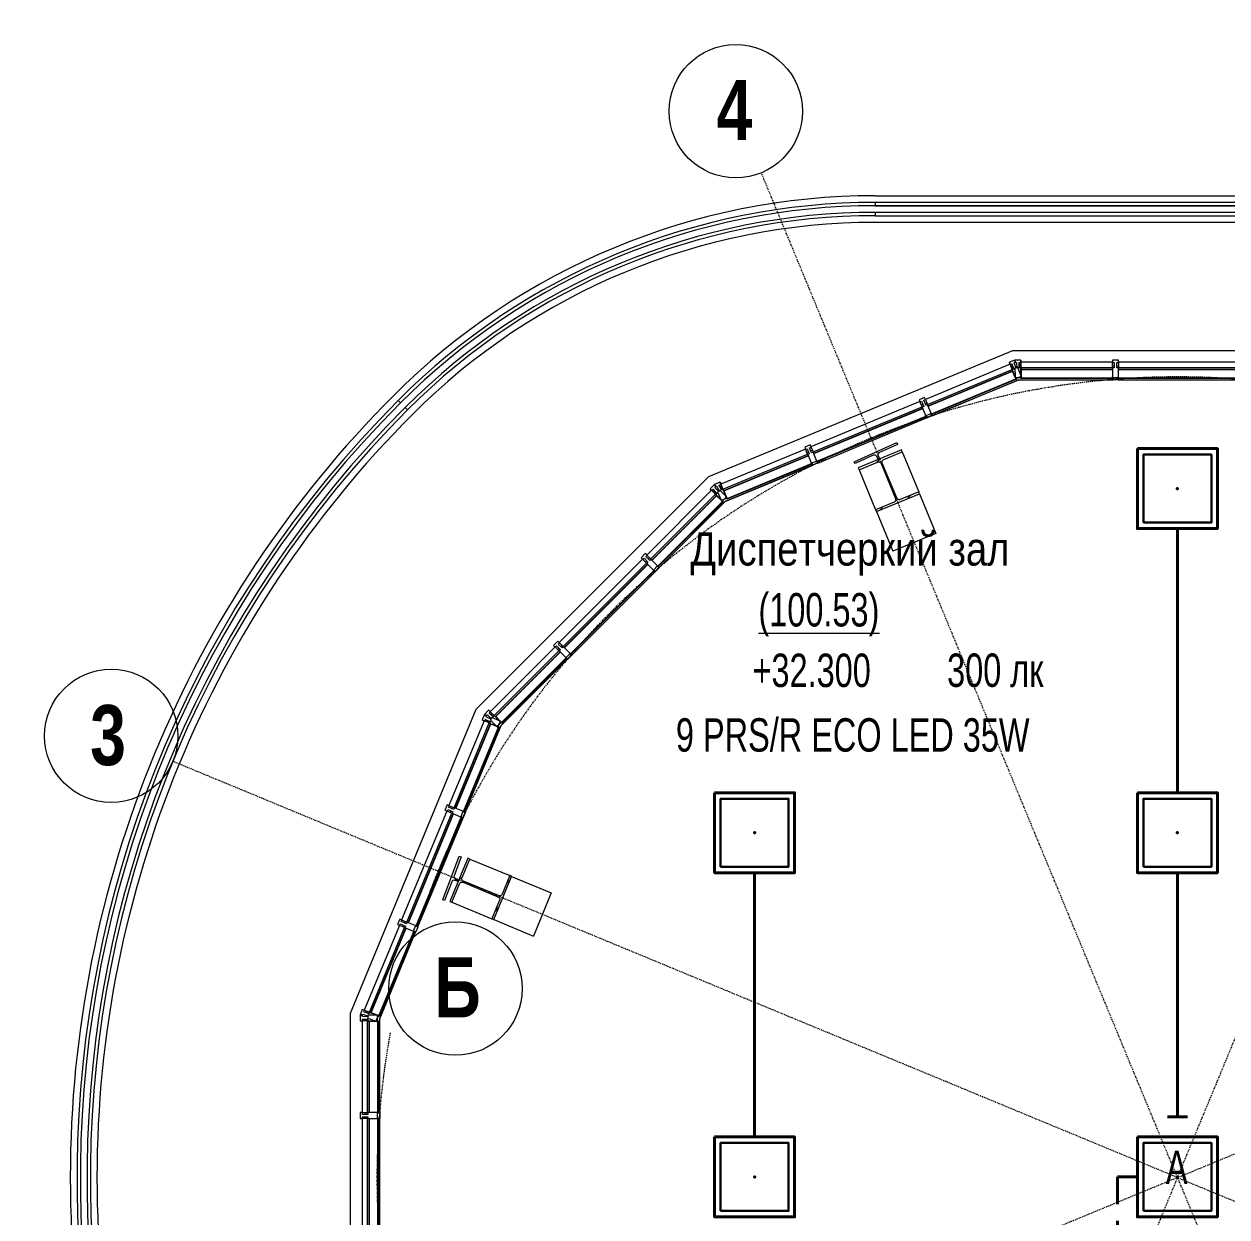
# Model space of a CAD drawing. Header units: millimetres. Extents: x 223 to 163467, y -12002 to 99672.
# Drawn here: x 131486 to 140504, y 64225 to 73167 of the extents above; entities that cross this region are included whole.
import ezdxf

# ---------------------------------------------------------------- set-up
doc = ezdxf.new("R2010")
doc.units = ezdxf.units.MM
for name, pattern in [('DASHED', [0.75, 0.5, -0.25]), ('HIDDEN2', [0.1875, 0.125, -0.0625]), ('Осевая', [29.999999, 12, -6, 6, -6])]:
    doc.linetypes.add(name, pattern=pattern)
for name, color, linetype, lineweight in [('A-AREA-IDEN', 7, 'Continuous', 9), ('A-GLAZ-CURT', 7, 'Continuous', 9), ('A-GLAZ-CWMG', 7, 'Continuous', 9), ('A-WALL', 7, 'Continuous', 9), ('G-ANNO-DIMS', 7, 'Continuous', 9), ('nadpisi', 84, 'Continuous', 13), ('S-COLS', 7, 'Continuous', 9), ('S-GRID', 7, 'Continuous', 9), ('S-GRID-IDEN', 7, 'Continuous', 9), ('ав осв', 1, 'HIDDEN2', 40), ('Верхние поручни', 7, 'Continuous', 5), ('Ограждение', 7, 'Continuous', 9), ('Поручни', 7, 'Continuous', 5), ('раб осв', 7, 'Continuous', 40), ('ЭЛ', 250, 'Continuous', 50)]:
    doc.layers.add(name, color=color, linetype=linetype, lineweight=lineweight)
doc.styles.add('Arial', font='ARIALN.TTF', dxfattribs={"width": 0.85, "height": 400})
doc.styles.add('Arial_1', font='ARIALN.TTF', dxfattribs={"height": 3.5})
doc.styles.add('Impact', font='ARIALN.TTF', dxfattribs={"height": 900})
pattern_1 = [(45, (139313.08, 64398.15), (-251.447, 251.447), []), (45, (139313.08, 64779.15), (-251.447, 251.447), [])]

# ---------------------------------------------------------------- blocks, each defined once
blk = doc.blocks.new('Ограждение - Ограждение-332239-6 этаж')
at = {"layer": 'Поручни'}
for p, q in [((3085.4, 7432), (-1446.4, 7432)), ((-1446.4, 7432), (-1446.4, 7407)), ((-1446.4, 7357), (-1446.4, 7332)), ((-1446.4, 7332), (3085.4, 7332)), ((-5022.3, 5947.9), (-5004.6, 5930.2)), ((-4969.2, 5894.9), (-4951.5, 5877.3))]:
    blk.add_line(p, q, dxfattribs=at)
for centre, radius, start, end in [((-1446.4, 2382), 5050, 90, 135.08004), ((-1446.4, 2382), 4950, 90, 135.08004), ((819.5, 122.4), 8250, 135.08004, 221.01549), ((819.5, 122.4), 8150, 135.08004, 221.01549)]:
    blk.add_arc(centre, radius, start, end, dxfattribs=at)
blk = doc.blocks.new('Тип верхнего поручня - Верхний поручень_Внутренний_-332242-6 этаж')
at = {"layer": 'Верхние поручни'}
for p, q in [((-1446.4, 7407), (3085.4, 7407)), ((3085.4, 7357), (-1446.4, 7357))]:
    blk.add_line(p, q, dxfattribs=at)
for centre, radius, start, end in [((-1446.4, 2382), 5025, 90, 135.08004), ((-1446.4, 2382), 4975, 90, 135.08004), ((819.5, 122.4), 8225, 135.08004, 221.01549), ((819.5, 122.4), 8175, 135.08004, 221.01549)]:
    blk.add_arc(centre, radius, start, end, dxfattribs=at)
blk = doc.blocks.new('Тип верхнего поручня - Верхний поручень_Внутренний_-V1-6 этаж')
at = {"layer": 'Верхние поручни'}
for p, q in [((3085.4, 7407), (-1446.4, 7407)), ((3085.4, 7357), (-1446.4, 7357))]:
    blk.add_line(p, q, dxfattribs=at)
for centre, radius, start, end in [((-1446.4, 2382), 5025, 90, 135.08004), ((-1446.4, 2382), 4975, 90, 135.08004), ((819.5, 122.4), 8225, 135.08004, 221.01549), ((819.5, 122.4), 8175, 135.08004, 221.01549)]:
    blk.add_arc(centre, radius, start, end, dxfattribs=at)
blk = doc.blocks.new('Двутавровая балка _ГОСТ 26020-83_-Колонна - I 35K1-330506-6 этаж')
at = {"layer": 'S-COLS'}
for p, q in [((-175, 171.5), (175, 171.5)), ((-175, 156.5), (-175, 171.5)), ((-25, 156.5), (-175, 156.5)), ((-5, 112.6), (-5, 136.5)), ((5, 136.5), (5, 112.3)), ((175, 156.5), (25, 156.5)), ((175, 171.5), (175, 156.5)), ((-175, -162.6), (-175, -156.5)), ((175, -167.9), (175, -171.5))]:
    blk.add_line(p, q, dxfattribs=at)
for centre, start, end in [((-25, 136.5), 360, 90), ((25, 136.5), 90, 180)]:
    blk.add_arc(centre, 20, start, end, dxfattribs=at)
blk = doc.blocks.new('Системная панель - С остеклением-473977-6 этаж')
at = {"layer": 'A-GLAZ-CURT'}
for p, q in [((5932, -3333.8), (5447.7, -3818)), ((5942, -3340.4), (5932, -3333.8)), ((5454.5, -3824.8), (5456.1, -3826.4))]:
    blk.add_line(p, q, dxfattribs=at)
at = {"layer": 'A-GLAZ-CURT', "lineweight": 13}
for p, q in [((5942, -3340.4), (5456.1, -3826.4)), ((5485.4, -3855.7), (5971.8, -3369.4)), ((5971.8, -3369.4), (5942, -3340.4)), ((5456.1, -3826.4), (5485.4, -3855.7))]:
    blk.add_line(p, q, dxfattribs=at)
blk = doc.blocks.new('Rectangular Mullion - Mullion_Vertical-45mm-Steelbuilt_2_6875in_Detail-8_TGP-473962-6 этаж')
at = {"layer": 'A-GLAZ-CWMG'}
for p, q in [((2658.6, -5588.5), (2006.6, -5858.5)), ((2658.6, -5588.6), (2009, -5857.7)), ((2658.6, -5588.5), (2658.6, -5588.6)), ((2658.6, -5588.6), (2662.5, -5598)), ((2027, -5861.3), (2662.5, -5598)), ((2664, -5601.6), (2031.3, -5863.7)), ((2688, -5659.6), (2055.3, -5921.6)), ((2662.5, -5598), (2664, -5601.6)), ((2664, -5601.6), (2666.6, -5607.9)), ((2031.3, -5863.7), (2033.1, -5868.1)), ((2035.7, -5874.3), (2055.3, -5921.6)), ((2048.6, -5937), (2057.5, -5958.4)), ((2033.6, -5959.1), (2029.5, -5960.8)), ((2066.2, -5954.8), (2057.5, -5958.4))]:
    blk.add_line(p, q, dxfattribs=at)
at = {"layer": 'A-GLAZ-CWMG', "flags": 128}
blk.add_lwpolyline([(2027, -5861.3), (2029.6, -5861.8), (2031.3, -5863.7)], dxfattribs=at)
blk = doc.blocks.new('Rectangular Mullion - Mullion_Vertical-45mm-Steelbuilt_2_6875in_Detail-8_TGP-V16-6 этаж')
at = {"layer": 'A-GLAZ-CWMG', "lineweight": 18}
for p, q in [((-5291.3, 1382.4), (-5308.4, 1341.3)), ((-5274.5, 1375.7), (-5291.3, 1382.4)), ((-5279.4, 1364), (-5274.5, 1375.7)), ((-5241.1, 1348.8), (-5279.4, 1364)), ((-5236.2, 1360.5), (-5241.1, 1348.8)), ((-5178.5, 1337.6), (-5236.2, 1360.5)), ((-5308.4, 1341.3), (-5291.5, 1334.6)), ((-5291.5, 1334.6), (-5286.7, 1346.4)), ((-5286.7, 1346.4), (-5248.4, 1331.1)), ((-5248.4, 1331.1), (-5253.2, 1319.4)), ((-5253.2, 1319.4), (-5190.4, 1294.4)), ((-5186.2, 1296.1), (-5171.6, 1331.4)), ((-5173.4, 1335.5), (-5178.2, 1337.4))]:
    blk.add_line(p, q, dxfattribs=at)
at = {"layer": 'A-GLAZ-CWMG'}
for p, q in [((-5291.3, 1382.4), (-5275.8, 1379.3)), ((-5279.4, 1364), (-5261.3, 1360.4)), ((-5239.9, 1351.5), (-5261.3, 1360.4)), ((-5236.2, 1360.5), (-5224.5, 1358.2)), ((-5177.2, 1338.6), (-5224.5, 1358.2)), ((-5190.4, 1294.4), (-5183, 1292.9)), ((-5189.8, 1294.2), (-5174, 1291.1)), ((-5181.5, 1295.2), (-5179, 1294.7)), ((-5173.4, 1335.5), (-5167.3, 1334.3)), ((-5164.2, 1329.9), (-5171.6, 1331.4)), ((-5167.3, 1334.5), (-5171, 1336))]:
    blk.add_line(p, q, dxfattribs=at)
at = {"layer": 'A-GLAZ-CWMG', "lineweight": 18, "flags": 128}
for points in [[(-5190.4, 1294.4), (-5189.7, 1294.2), (-5189, 1294.2), (-5188.3, 1294.3), (-5187.6, 1294.6), (-5187, 1295), (-5186.5, 1295.5), (-5186.2, 1296.1)], [(-5171.6, 1331.4), (-5171.4, 1332.1), (-5171.3, 1332.8), (-5171.5, 1333.5), (-5171.8, 1334.1), (-5172.2, 1334.7), (-5172.8, 1335.2), (-5173.4, 1335.5)]]:
    blk.add_lwpolyline(points, dxfattribs=at)
at = {"layer": 'A-GLAZ-CWMG', "flags": 128}
blk.add_lwpolyline([(-5164.2, 1329.9), (-5164.7, 1332.5), (-5166.6, 1334.2)], dxfattribs=at)
blk = doc.blocks.new('Rectangular Mullion - Mullion_Vertical-45mm-Steelbuilt_2_6875in_Detail-8_TGP-V14-6 этаж')
at = {"layer": 'A-GLAZ-CWMG', "lineweight": 18}
for p, q in [((-2598.5, -4954), (-2641.8, -4998.5)), ((-2594.7, -4950.1), (-2598.3, -4953.8)), ((-2563.2, -4976.9), (-2590.1, -4950)), ((-2670.5, -5028.1), (-2683.1, -5041.1)), ((-2683.1, -5041.1), (-2651.7, -5072.6)), ((-2661.5, -5037.1), (-2670.5, -5028.1)), ((-2632.8, -5007.5), (-2661.5, -5037.1)), ((-2648, -5050.6), (-2619.3, -5021)), ((-2641.8, -4998.5), (-2632.8, -5007.5)), ((-2619.3, -5021), (-2610.3, -5030)), ((-2610.3, -5030), (-2563.2, -4981.5)), ((-2651.7, -5072.6), (-2639, -5059.6)), ((-2639, -5059.6), (-2648, -5050.6))]:
    blk.add_line(p, q, dxfattribs=at)
at = {"layer": 'A-GLAZ-CWMG'}
for p, q in [((-2599, -4952.5), (-2635.2, -4988.7)), ((-2594.7, -4950.1), (-2590.8, -4944.3)), ((-2590.8, -4944.3), (-2594.2, -4947.7)), ((-2586, -4943.7), (-2590.1, -4950)), ((-2683.1, -5041.1), (-2674.3, -5027.9)), ((-2661.5, -5037.1), (-2651.3, -5021.8)), ((-2634.9, -5005.4), (-2651.3, -5021.8)), ((-2641.8, -4998.5), (-2635.2, -4988.7)), ((-2563.2, -4981.5), (-2559, -4975.2)), ((-2562.8, -4981.1), (-2553.8, -4967.6)), ((-2560.5, -4973), (-2559.1, -4970.9))]:
    blk.add_line(p, q, dxfattribs=at)
at = {"layer": 'A-GLAZ-CWMG', "lineweight": 18, "flags": 128}
for points in [[(-2590.1, -4950), (-2590.7, -4949.5), (-2591.4, -4949.2), (-2592.1, -4949.1), (-2592.8, -4949.1), (-2593.5, -4949.3), (-2594.1, -4949.6), (-2594.7, -4950.1)], [(-2563.2, -4981.5), (-2562.8, -4981), (-2562.4, -4980.3), (-2562.3, -4979.6), (-2562.3, -4978.9), (-2562.4, -4978.1), (-2562.7, -4977.5), (-2563.2, -4976.9)]]:
    blk.add_lwpolyline(points, dxfattribs=at)
at = {"layer": 'A-GLAZ-CWMG', "flags": 128}
blk.add_lwpolyline([(-2586, -4943.7), (-2588.5, -4943.2), (-2590.8, -4944.3)], dxfattribs=at)
blk = doc.blocks.new('Rectangular Mullion - Mullion_Vertical-45mm-Steelbuilt_2_6875in_Detail-8_TGP-473980-6 этаж')
at = {"layer": 'A-GLAZ-CWMG', "lineweight": 18}
for p, q in [((-406.9, -5938.2), (-422.1, -5976.5)), ((-393.7, -5870.5), (-418.6, -5933.3)), ((-418.6, -5933.3), (-406.9, -5938.2)), ((-404.5, -5983.8), (-389.2, -5945.5)), ((-354.3, -5883.3), (-389.5, -5868.7)), ((-389.2, -5945.5), (-377.5, -5950.3)), ((-377.5, -5950.3), (-352.5, -5887.5)), ((-433.8, -5971.6), (-440.5, -5988.4)), ((-440.5, -5988.4), (-399.4, -6005.5)), ((-422.1, -5976.5), (-433.8, -5971.6)), ((-392.7, -5988.6), (-404.5, -5983.8)), ((-399.4, -6005.5), (-392.7, -5988.6))]:
    blk.add_line(p, q, dxfattribs=at)
at = {"layer": 'A-GLAZ-CWMG'}
for p, q in [((-418.6, -5933.3), (-416.3, -5921.6)), ((-409.6, -5937), (-418.5, -5958.4)), ((-396.7, -5874.3), (-416.3, -5921.6)), ((-392.3, -5863.7), (-394.1, -5868.1)), ((-393.7, -5870.5), (-392.3, -5863.7)), ((-388, -5861.3), (-389.5, -5868.7)), ((-353.3, -5878.6), (-352.8, -5876.1)), ((-352.5, -5887.5), (-351.1, -5880.1)), ((-352.4, -5886.9), (-349.2, -5871.1)), ((-440.5, -5988.4), (-437.4, -5972.9)), ((-422.1, -5976.5), (-418.5, -5958.4))]:
    blk.add_line(p, q, dxfattribs=at)
at = {"layer": 'A-GLAZ-CWMG', "lineweight": 18, "flags": 128}
for points in [[(-389.5, -5868.7), (-390.2, -5868.5), (-390.9, -5868.4), (-391.6, -5868.6), (-392.3, -5868.9), (-392.8, -5869.3), (-393.3, -5869.9), (-393.7, -5870.5)], [(-352.5, -5887.5), (-352.3, -5886.8), (-352.3, -5886.1), (-352.4, -5885.4), (-352.7, -5884.7), (-353.1, -5884.1), (-353.6, -5883.6), (-354.3, -5883.3)]]:
    blk.add_lwpolyline(points, dxfattribs=at)
at = {"layer": 'A-GLAZ-CWMG', "flags": 128}
blk.add_lwpolyline([(-388, -5861.3), (-390.6, -5861.8), (-392.3, -5863.7)], dxfattribs=at)
blk = doc.blocks.new('Системная панель - С остеклением-473984-6 этаж')
at = {"layer": 'A-GLAZ-CURT'}
for p, q in [((5416.3, -3849.5), (4791.3, -4474.4)), ((5424.7, -3857.8), (5423.1, -3856.2)), ((4798.1, -4481.2), (4799.7, -4482.8))]:
    blk.add_line(p, q, dxfattribs=at)
at = {"layer": 'A-GLAZ-CURT', "lineweight": 13}
for p, q in [((5424.7, -3857.8), (4799.7, -4482.8)), ((5454, -3887.2), (5424.7, -3857.8)), ((4829.1, -4512.1), (5454, -3887.2)), ((4799.7, -4482.8), (4829.1, -4512.1))]:
    blk.add_line(p, q, dxfattribs=at)
blk = doc.blocks.new('Системная панель - С остеклением-473985-6 этаж')
at = {"layer": 'A-GLAZ-CURT'}
for p, q in [((4759.9, -4505.8), (4275.6, -4990.1)), ((4768.3, -4514.2), (4766.7, -4512.6)), ((4275.6, -4990.1), (4282.3, -5000.1))]:
    blk.add_line(p, q, dxfattribs=at)
at = {"layer": 'A-GLAZ-CURT', "lineweight": 13}
for p, q in [((4768.3, -4514.2), (4282.3, -5000.1)), ((4311.3, -5029.9), (4797.6, -4543.6)), ((4797.6, -4543.6), (4768.3, -4514.2)), ((4282.3, -5000.1), (4311.3, -5029.9))]:
    blk.add_line(p, q, dxfattribs=at)
blk = doc.blocks.new('Rectangular Mullion - Mullion_Vertical-45mm-Steelbuilt_2_6875in_Detail-8_TGP-473966-6 этаж')
at = {"layer": 'A-GLAZ-CWMG'}
for p, q in [((5360.4, -3793.6), (4735.5, -4418.5)), ((5360.5, -3793.7), (4735.6, -4418.6)), ((4742.8, -4425.8), (5367.7, -3800.9)), ((5370.5, -3803.7), (4745.5, -4428.6)), ((5414.8, -3848), (4789.9, -4472.9)), ((5360.4, -3793.6), (5360.5, -3793.7)), ((5360.5, -3793.7), (5367.7, -3800.9)), ((5367.7, -3800.9), (5370.5, -3803.7)), ((5370.5, -3803.7), (5375.3, -3808.5)), ((4735.6, -4418.6), (4735.5, -4418.5)), ((4742.8, -4425.8), (4735.6, -4418.6)), ((4745.5, -4428.6), (4742.8, -4425.8)), ((4750.3, -4433.4), (4745.5, -4428.6))]:
    blk.add_line(p, q, dxfattribs=at)
blk = doc.blocks.new('Rectangular Mullion - Mullion_Vertical-45mm-Steelbuilt_2_6875in_Detail-8_TGP-473993-6 этаж')
at = {"layer": 'A-GLAZ-CWMG', "lineweight": 18}
for p, q in [((-2601.4, -4956), (-2628.2, -5018.1)), ((-2561.9, -4968.8), (-2597.2, -4954.2)), ((-2616.4, -5022.9), (-2632.7, -5060.8)), ((-2628.2, -5018.1), (-2616.4, -5022.9)), ((-2615.1, -5068.1), (-2598.8, -5030.2)), ((-2598.8, -5030.2), (-2587, -5035.1)), ((-2587, -5035.1), (-2560.3, -4973.1)), ((-2644.5, -5055.9), (-2651.7, -5072.6)), ((-2651.7, -5072.6), (-2610.5, -5089.6)), ((-2632.7, -5060.8), (-2644.5, -5055.9)), ((-2603.4, -5072.9), (-2615.1, -5068.1)), ((-2610.5, -5089.6), (-2603.4, -5072.9))]:
    blk.add_line(p, q, dxfattribs=at)
at = {"layer": 'A-GLAZ-CWMG'}
for p, q in [((-2597.2, -4949.7), (-2601.4, -4956)), ((-2592.1, -4942), (-2601.1, -4955.5)), ((-2593.1, -4948.2), (-2594.5, -4950.2)), ((-2604.9, -5052.8), (-2596, -5031.4)), ((-2580.4, -5025.2), (-2587, -5035.1)), ((-2580.4, -5025.2), (-2560.9, -4977.9)), ((-2561.9, -4968.8), (-2557.7, -4962.5)), ((-2556.4, -4967.3), (-2560.3, -4973.1)), ((-2558.3, -4971.7), (-2556.4, -4967.3)), ((-2604.9, -5052.8), (-2615.1, -5068.1)), ((-2601.7, -5076.4), (-2610.5, -5089.6))]:
    blk.add_line(p, q, dxfattribs=at)
at = {"layer": 'A-GLAZ-CWMG', "lineweight": 18, "flags": 128}
for points in [[(-2597.2, -4954.2), (-2597.9, -4954), (-2598.6, -4954), (-2599.3, -4954.1), (-2600, -4954.4), (-2600.6, -4954.8), (-2601.1, -4955.4), (-2601.4, -4956)], [(-2560.3, -4973.1), (-2560.1, -4972.4), (-2560, -4971.6), (-2560.1, -4970.9), (-2560.4, -4970.2), (-2560.8, -4969.6), (-2561.3, -4969.2), (-2561.9, -4968.8)]]:
    blk.add_lwpolyline(points, dxfattribs=at)
at = {"layer": 'A-GLAZ-CWMG', "flags": 128}
blk.add_lwpolyline([(-2556.4, -4967.3), (-2556.3, -4964.7), (-2557.7, -4962.5)], dxfattribs=at)
blk = doc.blocks.new('Rectangular Mullion - Mullion_Vertical-45mm-Steelbuilt_2_6875in_Detail-8_TGP-V23-6 этаж')
at = {"layer": 'A-GLAZ-CWMG'}
for p, q in [((1261.4, -5859.9), (1261.4, -5878.6)), ((1264.6, -5856.8), (1302.7, -5856.8)), ((1264.6, -5856.8), (1264.6, -5875.3)), ((1302.7, -5875.3), (1302.7, -5856.8)), ((1305.8, -5878.6), (1305.8, -5859.9)), ((1261.4, -5871.8), (1261.4, -5878.6)), ((1305.8, -5871.8), (1305.8, -5878.6)), ((1261.4, -5960.8), (1274.1, -5960.8)), ((1293.1, -5960.8), (1305.8, -5960.8))]:
    blk.add_line(p, q, dxfattribs=at)
at = {"layer": 'A-GLAZ-CWMG', "lineweight": 18}
for p, q in [((1261.4, -5878.6), (1261.4, -5946.1)), ((1261.4, -5946.1), (1274.1, -5946.1)), ((1302.7, -5875.3), (1264.6, -5875.3)), ((1274.1, -5946.1), (1274.1, -5987.3)), ((1293.1, -5987.3), (1293.1, -5946.1)), ((1293.1, -5946.1), (1305.8, -5946.1)), ((1305.8, -5946.1), (1305.8, -5878.6)), ((1274.1, -5987.3), (1261.4, -5987.3)), ((1261.4, -5987.3), (1261.4, -6005.5)), ((1261.4, -6005.5), (1305.8, -6005.5)), ((1305.8, -5987.3), (1293.1, -5987.3)), ((1305.8, -6005.5), (1305.8, -5987.3))]:
    blk.add_line(p, q, dxfattribs=at)
at = {"layer": 'A-GLAZ-CWMG', "lineweight": 18, "flags": 128}
for points in [[(1264.6, -5875.3), (1263.9, -5875.4), (1263.2, -5875.6), (1262.6, -5876), (1262.1, -5876.5), (1261.7, -5877.1), (1261.5, -5877.8), (1261.4, -5878.6)], [(1305.8, -5878.6), (1305.8, -5877.8), (1305.5, -5877.1), (1305.2, -5876.5), (1304.7, -5876), (1304.1, -5875.6), (1303.4, -5875.4), (1302.7, -5875.3)]]:
    blk.add_lwpolyline(points, dxfattribs=at)
at = {"layer": 'A-GLAZ-CWMG'}
for centre, major_axis, start_param, end_param in [((1264.6, -5859.9), (3.17, 0), 1.570796, 3.141593), ((1302.7, -5859.9), (-3.17, 0), 3.141593, 4.712389)]:
    blk.add_ellipse(centre, major_axis=major_axis, ratio=0.963304, start_param=start_param, end_param=end_param, dxfattribs=at)
blk = doc.blocks.new('Rectangular Mullion - Mullion_Vertical-45mm-Steelbuilt_2_6875in_Detail-8_TGP-V27-6 этаж')
at = {"layer": 'A-GLAZ-CWMG'}
for p, q in [((-5224.5, 1358.2), (-4962.5, 1990.9)), ((-5166.6, 1334.2), (-4904.5, 1966.9)), ((-4900.9, 1965.4), (-5164.2, 1329.9)), ((-5161.4, 1309.5), (-4891.4, 1961.5)), ((-5160.5, 1311.9), (-4891.5, 1961.5)), ((-4910.8, 1969.5), (-4904.5, 1966.9)), ((-4904.5, 1966.9), (-4900.9, 1965.4)), ((-4900.9, 1965.4), (-4891.5, 1961.5)), ((-4891.5, 1961.5), (-4891.4, 1961.5)), ((-5261.3, 1360.4), (-5257.7, 1369.1)), ((-5261.3, 1360.4), (-5239.9, 1351.5)), ((-5224.5, 1358.2), (-5177.2, 1338.6)), ((-5263.7, 1332.4), (-5262, 1336.5)), ((-5171, 1336), (-5167.3, 1334.5))]:
    blk.add_line(p, q, dxfattribs=at)
at = {"layer": 'A-GLAZ-CWMG', "flags": 128}
blk.add_lwpolyline([(-5166.6, 1334.2), (-5164.7, 1332.5), (-5164.2, 1329.9)], dxfattribs=at)
blk = doc.blocks.new('Rectangular Mullion - Mullion_Vertical-45mm-Steelbuilt_2_6875in_Detail-8_TGP-466671-6 этаж')
at = {"layer": 'A-GLAZ-CWMG'}
for p, q in [((3518.8, -5231.3), (3554, -5216.8)), ((3561.1, -5233.8), (3554, -5216.8)), ((3565.3, -5235.7), (3558.1, -5218.4)), ((3562.7, -5229.4), (3565.3, -5235.7)), ((3517.1, -5235.4), (3524.2, -5252.7)), ((3518.8, -5231.3), (3525.9, -5248.4)), ((3521.6, -5246.4), (3524.2, -5252.7)), ((3585, -5316.5), (3596.8, -5311.6)), ((3555.7, -5328.6), (3567.4, -5323.8))]:
    blk.add_line(p, q, dxfattribs=at)
at = {"layer": 'A-GLAZ-CWMG', "lineweight": 18}
for p, q in [((3524.2, -5252.7), (3550.1, -5315.1)), ((3561.1, -5233.8), (3525.9, -5248.4)), ((3550.1, -5315.1), (3561.8, -5310.2)), ((3561.8, -5310.2), (3577.6, -5348.3)), ((3591.2, -5298.1), (3565.3, -5235.7)), ((3579.4, -5302.9), (3591.2, -5298.1)), ((3595.2, -5341), (3579.4, -5302.9)), ((3577.6, -5348.3), (3565.9, -5353.2)), ((3565.9, -5353.2), (3572.8, -5369.9)), ((3572.8, -5369.9), (3613.9, -5352.9)), ((3606.9, -5336.2), (3595.2, -5341)), ((3613.9, -5352.9), (3606.9, -5336.2))]:
    blk.add_line(p, q, dxfattribs=at)
at = {"layer": 'A-GLAZ-CWMG', "lineweight": 18, "flags": 128}
for points in [[(3525.9, -5248.4), (3525.3, -5248.8), (3524.8, -5249.2), (3524.4, -5249.8), (3524.1, -5250.5), (3524, -5251.2), (3524, -5252), (3524.2, -5252.7)], [(3565.3, -5235.7), (3564.9, -5235), (3564.5, -5234.5), (3563.9, -5234), (3563.2, -5233.7), (3562.5, -5233.6), (3561.8, -5233.6), (3561.1, -5233.8)]]:
    blk.add_lwpolyline(points, dxfattribs=at)
at = {"layer": 'A-GLAZ-CWMG'}
for centre, start_param, end_param in [((3555.2, -5219.6), 0.261799, 1.570796), ((3520, -5234.2), 1.570796, 2.879793)]:
    blk.add_ellipse(centre, major_axis=(2.93, 1.22), ratio=0.963304, start_param=start_param, end_param=end_param, dxfattribs=at)
blk = doc.blocks.new('Rectangular Mullion - Mullion_Vertical-45mm-Steelbuilt_2_6875in_Detail-8_TGP-V21-6 этаж')
at = {"layer": 'A-GLAZ-CWMG'}
for p, q in [((4209.2, -4946.2), (3557.2, -5216.2)), ((4206.9, -4947.2), (3557.3, -5216.3)), ((3561.2, -5225.8), (4196.7, -4962.5)), ((4195.4, -4967.3), (3562.7, -5229.4)), ((4219.4, -5025.2), (3586.7, -5287.3)), ((4197.3, -4971.7), (4195.4, -4967.3)), ((4219.4, -5025.2), (4199.8, -4977.9)), ((4243.9, -5052.8), (4235, -5031.4)), ((4265.3, -5034.7), (4261.2, -5036.4)), ((4243.9, -5052.8), (4235.2, -5056.4)), ((3557.3, -5216.3), (3557.2, -5216.2)), ((3561.2, -5225.8), (3557.3, -5216.3)), ((3562.7, -5229.4), (3561.2, -5225.8)), ((3565.3, -5235.7), (3562.7, -5229.4))]:
    blk.add_line(p, q, dxfattribs=at)
at = {"layer": 'A-GLAZ-CWMG', "flags": 128}
blk.add_lwpolyline([(4195.4, -4967.3), (4195.3, -4964.7), (4196.7, -4962.5)], dxfattribs=at)
blk = doc.blocks.new('Rectangular Mullion - Mullion_Vertical-45mm-Steelbuilt_2_6875in_Detail-8_TGP-V24-6 этаж')
at = {"layer": 'A-GLAZ-CWMG', "lineweight": 18}
for p, q in [((-4362.5, -3336.1), (-4375.5, -3348.8)), ((-4353.5, -3345.1), (-4362.5, -3336.1)), ((-4323.9, -3316.4), (-4353.5, -3345.1)), ((-4340, -3358.6), (-4310.4, -3329.9)), ((-4284.4, -3260.3), (-4332.9, -3307.4)), ((-4332.9, -3307.4), (-4323.9, -3316.4)), ((-4310.4, -3329.9), (-4301.4, -3338.9)), ((-4301.4, -3338.9), (-4256.9, -3295.6)), ((-4252.9, -3287.3), (-4279.8, -3260.3)), ((-4256.7, -3295.4), (-4253, -3291.8)), ((-4375.5, -3348.8), (-4344, -3380.2)), ((-4344, -3380.2), (-4331, -3367.6)), ((-4331, -3367.6), (-4340, -3358.6))]:
    blk.add_line(p, q, dxfattribs=at)
at = {"layer": 'A-GLAZ-CWMG'}
for p, q in [((-4324.7, -3348.4), (-4308.3, -3332)), ((-4291.5, -3332.3), (-4301.4, -3338.9)), ((-4291.5, -3332.3), (-4255.3, -3296.1)), ((-4278.1, -3256.1), (-4284.4, -3260.3)), ((-4270.5, -3250.9), (-4284, -3259.9)), ((-4273.8, -3256.2), (-4275.9, -3257.6)), ((-4247.2, -3288), (-4253, -3291.8)), ((-4252.9, -3287.3), (-4246.6, -3283.1)), ((-4250.6, -3291.3), (-4247.2, -3288)), ((-4330.8, -3371.4), (-4344, -3380.2)), ((-4324.7, -3348.4), (-4340, -3358.6))]:
    blk.add_line(p, q, dxfattribs=at)
at = {"layer": 'A-GLAZ-CWMG', "lineweight": 18, "flags": 128}
for points in [[(-4279.8, -3260.3), (-4280.4, -3259.8), (-4281, -3259.5), (-4281.7, -3259.4), (-4282.5, -3259.4), (-4283.2, -3259.5), (-4283.9, -3259.9), (-4284.4, -3260.3)], [(-4253, -3291.8), (-4252.5, -3291.2), (-4252.2, -3290.6), (-4252, -3289.9), (-4252, -3289.2), (-4252.1, -3288.5), (-4252.4, -3287.8), (-4252.9, -3287.3)]]:
    blk.add_lwpolyline(points, dxfattribs=at)
at = {"layer": 'A-GLAZ-CWMG', "flags": 128}
blk.add_lwpolyline([(-4247.2, -3288), (-4246.1, -3285.6), (-4246.6, -3283.1)], dxfattribs=at)
blk = doc.blocks.new('Ось сетки - Семейство1-221475-6 этаж')
at = {"layer": 'S-GRID-IDEN'}
blk.add_circle((0, 0), 5, dxfattribs=at)
blk = doc.blocks.new('ARS.R UNI LED')
at = {"color": 5, "lineweight": 30, "ltscale": 100}
blk.add_lwpolyline([(2913222.7, 2072748.5), (2913732.7, 2072748.5), (2913732.7, 2073258.5), (2913222.7, 2073258.5)], close=True, dxfattribs=at)
at = {"color": 0, "lineweight": 40, "ltscale": 100}
blk.add_point((2913477.7, 2073003.5), dxfattribs=at)
at = {"layer": 'ЭЛ', "color": 5, "lineweight": 40, "ltscale": 10}
blk.add_lwpolyline([(2913177.7, 2073303.5), (2913777.7, 2073303.5), (2913777.7, 2072703.5), (2913177.7, 2072703.5)], close=True, dxfattribs=at)

msp = doc.modelspace()

# ---------------------------------------------------------------- hatches: boundary and pattern name
at = {"layer": 'S-COLS'}
h = msp.add_hatch(dxfattribs=at)
h.set_pattern_fill('FP_1', color=256, style=0, pattern_type=2)
h.set_pattern_definition(pattern_1)
h.paths.add_polyline_path([(137875.7, 69511.9), (138199, 69645.8), (138193.1, 69660.2), (138050.2, 69601.6), (138041.2, 69602.2), (138033.4, 69606.7), (138028.1, 69614.3), (137918.3, 69880.6), (137918.7, 69889.8), (137922.9, 69897.7), (137930.2, 69903), (138068.7, 69960.4), (138062.8, 69974.8), (137739.4, 69840.8), (137745.4, 69826.4), (137888.3, 69885.1), (137897.2, 69884.4), (137905.1, 69879.9), (137910.4, 69872.3), (138020.1, 69606), (138019.8, 69596.8), (138015.5, 69588.9), (138008.3, 69583.6), (137869.7, 69526.2)], flags=0)
h = msp.add_hatch(dxfattribs=at)
h.set_pattern_fill('FP_1', color=256, style=0, pattern_type=2)
h.set_pattern_definition(pattern_1)
h.paths.add_polyline_path([(135007.3, 66454.1), (135141.3, 66777.4), (135126.9, 66783.4), (135067.3, 66640.9), (135060.5, 66635), (135051.7, 66632.7), (135042.6, 66634.3), (134776.7, 66745), (134770.5, 66751.7), (134767.9, 66760.3), (134769.3, 66769.1), (134826.7, 66907.7), (134812.3, 66913.7), (134678.4, 66590.3), (134692.7, 66584.4), (134752.3, 66726.9), (134759.1, 66732.7), (134767.9, 66735.1), (134777, 66733.5), (135042.9, 66622.8), (135049.1, 66616), (135051.8, 66607.4), (135050.3, 66598.6), (134992.9, 66460)], flags=0)

# ---------------------------------------------------------------- linework, layer by layer
at = {"layer": 'A-WALL'}
for p, q in [((137866.7, 71880.1), (142398.5, 71880.1)), ((142398.5, 71680.1), (137866.7, 71680.1)), ((136620.6, 69776.6), (138899.3, 70720.5)), ((138899.3, 70720.5), (141365.8, 70720.5)), ((134876.5, 68032.6), (136620.6, 69776.6)), ((133932.6, 65753.8), (134876.5, 68032.6)), ((133932.6, 63287.3), (133932.6, 65753.8))]:
    msp.add_line(p, q, dxfattribs=at)
for centre, radius, start, end in [((137866.7, 66780.1), 5100, 90, 135.08004), ((137866.7, 66780.1), 4900, 90, 135.08004), ((140132.6, 64520.5), 8300, 135.08004, 180), ((140132.6, 64520.5), 8100, 135.08004, 180), ((140132.6, 64520.5), 8300, 180, 224.42951), ((140132.6, 64520.5), 8100, 180, 224.42951)]:
    msp.add_arc(centre, radius, start, end, dxfattribs=at)
at = {"layer": 'S-COLS'}
for p, q in [((138062.8, 69974.8), (137739.4, 69840.8)), ((138068.7, 69960.4), (138062.8, 69974.8)), ((137930.2, 69903), (138068.7, 69960.4)), ((138068.7, 69960.4), (138193.1, 69660.2)), ((137739.4, 69840.8), (137745.4, 69826.4)), ((137745.4, 69826.4), (137884, 69883.8)), ((137745.4, 69826.4), (137869.7, 69526.2)), ((137910.4, 69872.3), (138018.8, 69610.5)), ((138028.1, 69614.3), (137919.6, 69876.1)), ((137875.7, 69511.9), (138199, 69645.8)), ((138193.1, 69660.2), (138054.5, 69602.8)), ((138199, 69645.8), (138193.1, 69660.2)), ((138199, 69645.8), (138322.1, 69348.7)), ((138008.3, 69583.6), (137869.7, 69526.2)), ((137869.7, 69526.2), (137875.7, 69511.9)), ((137875.7, 69511.9), (137998.7, 69214.8)), ((138322.1, 69348.7), (137998.7, 69214.8)), ((134812.3, 66913.7), (134678.4, 66590.3)), ((134826.7, 66907.7), (134812.3, 66913.7)), ((134769.3, 66769.1), (134826.7, 66907.7)), ((134826.7, 66907.7), (135126.9, 66783.4)), ((134777, 66733.5), (135038.8, 66625)), ((135042.6, 66634.3), (134780.8, 66742.7)), ((135007.3, 66454.1), (135141.3, 66777.4)), ((135126.9, 66783.4), (135069.5, 66644.8)), ((135141.3, 66777.4), (135126.9, 66783.4)), ((135141.3, 66777.4), (135438.3, 66654.4)), ((134692.7, 66584.4), (134750.1, 66723)), ((135438.3, 66654.4), (135304.4, 66331)), ((134678.4, 66590.3), (134692.7, 66584.4)), ((134692.7, 66584.4), (134992.9, 66460)), ((135050.3, 66598.6), (134992.9, 66460)), ((134992.9, 66460), (135007.3, 66454.1)), ((135007.3, 66454.1), (135304.4, 66331))]:
    msp.add_line(p, q, dxfattribs=at)
at = {"layer": 'S-COLS', "flags": 128}
for points in [[(137884, 69883.8), (137888.3, 69885.1), (137892.8, 69885.3), (137897.2, 69884.4), (137901.4, 69882.6), (137905.1, 69879.9), (137908.2, 69876.4), (137910.4, 69872.3)], [(137919.6, 69876.1), (137918.3, 69880.6), (137918, 69885.2), (137918.7, 69889.8), (137920.4, 69894), (137922.9, 69897.7), (137926.2, 69900.8), (137930.2, 69903)], [(138054.5, 69602.8), (138050.2, 69601.6), (138045.7, 69601.4), (138041.2, 69602.2), (138037.1, 69604), (138033.4, 69606.7), (138030.3, 69610.2), (138028.1, 69614.3)], [(138018.8, 69610.5), (138020.1, 69606), (138020.5, 69601.4), (138019.8, 69596.8), (138018.1, 69592.6), (138015.5, 69588.9), (138012.2, 69585.8), (138008.3, 69583.6)], [(134750.1, 66723), (134752.3, 66726.9), (134755.4, 66730.2), (134759.1, 66732.7), (134763.4, 66734.4), (134767.9, 66735.1), (134772.5, 66734.8), (134777, 66733.5)], [(134780.8, 66742.7), (134776.7, 66745), (134773.2, 66748), (134770.5, 66751.7), (134768.7, 66755.9), (134767.9, 66760.3), (134768.1, 66764.8), (134769.3, 66769.1)], [(135069.5, 66644.8), (135067.3, 66640.9), (135064.2, 66637.6), (135060.5, 66635), (135056.3, 66633.4), (135051.7, 66632.7), (135047.1, 66633), (135042.6, 66634.3)], [(135038.8, 66625), (135042.9, 66622.8), (135046.4, 66619.8), (135049.1, 66616), (135050.9, 66611.9), (135051.8, 66607.4), (135051.6, 66602.9), (135050.3, 66598.6)]]:
    msp.add_lwpolyline(points, dxfattribs=at)
at = {"layer": 'S-GRID', "color": 174, "linetype": 'Осевая', "true_color": 0x0000a0}
for q in [(137013.1, 72051.7), (143252.1, 72051.7), (132601.4, 67640), (147663.7, 67640), (132601.4, 61401), (137013.1, 56989.4), (147663.7, 61401), (143252.1, 56989.4)]:
    msp.add_line((140132.6, 64520.5), q, dxfattribs=at)
msp.add_arc((140132.6, 64520.5), 6000, 169.59621, 160.45219, dxfattribs=at)
at = {"layer": 'ав осв', "linetype": 'DASHED', "lineweight": 40, "ltscale": 500}
msp.add_lwpolyline([(137707, 62391.2), (139152.3, 60945.9), (139682.6, 60945.9), (139682.6, 60945.9), (139682.6, 64525.2), (139832.6, 64525.2)], dxfattribs=at)
at = {"layer": 'раб осв', "color": 0, "lineweight": 40}
for points in [[(140132.6, 67405.2), (140132.6, 69385.2)], [(136962.6, 64825.2), (136962.6, 66805.2)], [(140132.6, 64975.2), (140132.6, 66805.2)], [(140057.6, 64975.2), (140207.6, 64975.2)]]:
    msp.add_lwpolyline(points, dxfattribs=at)

# ---------------------------------------------------------------- block references
at = {"layer": 'A-GLAZ-CURT'}
for name, p, rotation in [('Системная панель - С остеклением-473984-6 этаж', (140798.6, 64027.6), 134.9999999999999), ('Системная панель - С остеклением-473977-6 этаж', (140798.6, 64027.6), 134.9999999999999), ('Системная панель - С остеклением-473985-6 этаж', (140936.5, 64320), 157.4999999999999), ('Системная панель - С остеклением-473984-6 этаж', (140936.5, 64320), 157.4999999999999), ('Системная панель - С остеклением-473977-6 этаж', (140936.5, 64320), 157.4999999999999), ('Системная панель - С остеклением-473985-6 этаж', (140952.1, 64642.9), 180), ('Системная панель - С остеклением-473984-6 этаж', (140952.1, 64642.9), 180), ('Системная панель - С остеклением-473977-6 этаж', (140952.1, 64642.9), 180), ('Системная панель - С остеклением-473985-6 этаж', (140842.9, 64947.2), 202.4999999999998), ('Системная панель - С остеклением-473984-6 этаж', (140842.9, 64947.2), 202.4999999999998), ('Системная панель - С остеклением-473977-6 этаж', (140842.9, 64947.2), 202.4999999999998), ('Системная панель - С остеклением-473985-6 этаж', (140625.5, 65186.6), 224.9999999999998), ('Системная панель - С остеклением-473984-6 этаж', (140625.5, 65186.6), 224.9999999999998)]:
    msp.add_blockref(name, p, dxfattribs=dict(at, rotation=rotation))
at = {"layer": 'A-GLAZ-CWMG'}
for name, p, rotation in [('Rectangular Mullion - Mullion_Vertical-45mm-Steelbuilt_2_6875in_Detail-8_TGP-473966-6 этаж', (140798.6, 64027.6), 134.9999999999998), ('Rectangular Mullion - Mullion_Vertical-45mm-Steelbuilt_2_6875in_Detail-8_TGP-V21-6 этаж', (140936.5, 64320), 157.4999999999999), ('Rectangular Mullion - Mullion_Vertical-45mm-Steelbuilt_2_6875in_Detail-8_TGP-V24-6 этаж', (140333.1, 65324.5), 247.5000000000006), ('Rectangular Mullion - Mullion_Vertical-45mm-Steelbuilt_2_6875in_Detail-8_TGP-473980-6 этаж', (140842.9, 64947.2), 202.5000000000007), ('Rectangular Mullion - Mullion_Vertical-45mm-Steelbuilt_2_6875in_Detail-8_TGP-V23-6 этаж', (140952.1, 64642.9), 180), ('Rectangular Mullion - Mullion_Vertical-45mm-Steelbuilt_2_6875in_Detail-8_TGP-473966-6 этаж', (140936.5, 64320), 157.4999999999999), ('Rectangular Mullion - Mullion_Vertical-45mm-Steelbuilt_2_6875in_Detail-8_TGP-473962-6 этаж', (140952.1, 64642.9), 180), ('Rectangular Mullion - Mullion_Vertical-45mm-Steelbuilt_2_6875in_Detail-8_TGP-466671-6 этаж', (141809.7, 64998.2), 180), ('Rectangular Mullion - Mullion_Vertical-45mm-Steelbuilt_2_6875in_Detail-8_TGP-466671-6 этаж', (140952.1, 64642.9), 180), ('Rectangular Mullion - Mullion_Vertical-45mm-Steelbuilt_2_6875in_Detail-8_TGP-V21-6 этаж', (140952.1, 64642.9), 180), ('Rectangular Mullion - Mullion_Vertical-45mm-Steelbuilt_2_6875in_Detail-8_TGP-473980-6 этаж', (140625.5, 65186.6), 225.0000000000007), ('Rectangular Mullion - Mullion_Vertical-45mm-Steelbuilt_2_6875in_Detail-8_TGP-V24-6 этаж', (140010.2, 65340), 270.0000000000005), ('Rectangular Mullion - Mullion_Vertical-45mm-Steelbuilt_2_6875in_Detail-8_TGP-473962-6 этаж', (140842.9, 64947.2), 202.4999999999998), ('Rectangular Mullion - Mullion_Vertical-45mm-Steelbuilt_2_6875in_Detail-8_TGP-466671-6 этаж', (141499.2, 65603.6), 202.4999999999998), ('Rectangular Mullion - Mullion_Vertical-45mm-Steelbuilt_2_6875in_Detail-8_TGP-473966-6 этаж', (140952.1, 64642.9), 180), ('Rectangular Mullion - Mullion_Vertical-45mm-Steelbuilt_2_6875in_Detail-8_TGP-466671-6 этаж', (140842.9, 64947.2), 202.4999999999998), ('Rectangular Mullion - Mullion_Vertical-45mm-Steelbuilt_2_6875in_Detail-8_TGP-V21-6 этаж', (140842.9, 64947.2), 202.4999999999998), ('Rectangular Mullion - Mullion_Vertical-45mm-Steelbuilt_2_6875in_Detail-8_TGP-473993-6 этаж', (140010.2, 65340), 270.0000000000005), ('Rectangular Mullion - Mullion_Vertical-45mm-Steelbuilt_2_6875in_Detail-8_TGP-V14-6 этаж', (140010.2, 65340), 270.0000000000005), ('Rectangular Mullion - Mullion_Vertical-45mm-Steelbuilt_2_6875in_Detail-8_TGP-473962-6 этаж', (140625.5, 65186.6), 224.9999999999997), ('Rectangular Mullion - Mullion_Vertical-45mm-Steelbuilt_2_6875in_Detail-8_TGP-466671-6 этаж', (140980.7, 66044.2), 224.9999999999997), ('Rectangular Mullion - Mullion_Vertical-45mm-Steelbuilt_2_6875in_Detail-8_TGP-473966-6 этаж', (140842.9, 64947.2), 202.4999999999998), ('Rectangular Mullion - Mullion_Vertical-45mm-Steelbuilt_2_6875in_Detail-8_TGP-466671-6 этаж', (140625.5, 65186.6), 224.9999999999997), ('Rectangular Mullion - Mullion_Vertical-45mm-Steelbuilt_2_6875in_Detail-8_TGP-473962-6 этаж', (140333.1, 65324.5), 247.4999999999997), ('Rectangular Mullion - Mullion_Vertical-45mm-Steelbuilt_2_6875in_Detail-8_TGP-473993-6 этаж', (139705.9, 65230.8), 292.5000000000005), ('Rectangular Mullion - Mullion_Vertical-45mm-Steelbuilt_2_6875in_Detail-8_TGP-473966-6 этаж', (140625.5, 65186.6), 224.9999999999998), ('Rectangular Mullion - Mullion_Vertical-45mm-Steelbuilt_2_6875in_Detail-8_TGP-V23-6 этаж', (140010.2, 66268.3), 270.0000000000001)]:
    msp.add_blockref(name, p, dxfattribs=dict(at, rotation=rotation))
for name in ['Rectangular Mullion - Mullion_Vertical-45mm-Steelbuilt_2_6875in_Detail-8_TGP-V27-6 этаж', 'Rectangular Mullion - Mullion_Vertical-45mm-Steelbuilt_2_6875in_Detail-8_TGP-V16-6 этаж']:
    msp.add_blockref(name, (139313.1, 64398.1), dxfattribs=at)
at = {"layer": 'S-COLS'}
for p, rotation in [((137939.5, 69802), 24.23353718593359), ((134847.3, 66704.4), 69.23353718593373)]:
    msp.add_blockref('Двутавровая балка _ГОСТ 26020-83_-Колонна - I 35K1-330506-6 этаж', p, dxfattribs=dict(at, rotation=rotation))
at = {"layer": 'S-GRID-IDEN'}
for p, xscale, yscale, zscale, rotation in [((136821.7, 72513.6), 99.99999999999993, 99.99999999999993, 99.99999999999993, 22.49999999999957), ((132139.5, 67831.4), 99.99999999999994, 99.99999999999994, 99.99999999999994, 67.50000000000011), ((134720, 65936.6), 99.99999999999994, 99.99999999999994, 99.99999999999994, 349.5962060275399)]:
    msp.add_blockref('Ось сетки - Семейство1-221475-6 этаж', p, dxfattribs=dict(at, xscale=xscale, yscale=yscale, zscale=zscale, rotation=rotation))
at = {"layer": 'Верхние поручни'}
for name in ['Тип верхнего поручня - Верхний поручень_Внутренний_-332242-6 этаж', 'Тип верхнего поручня - Верхний поручень_Внутренний_-V1-6 этаж']:
    msp.add_blockref(name, (139313.1, 64398.1), dxfattribs=at)
at = {"layer": 'Ограждение'}
msp.add_blockref('Ограждение - Ограждение-332239-6 этаж', (139313.1, 64398.1), dxfattribs=at)
at = {"layer": 'раб осв', "color": 0, "lineweight": 40, "ltscale": 100}
for p in [(-2773345.1, -2003318.4), (-2776515.1, -2005898.4), (-2773345.1, -2005898.4), (-2776515.1, -2008478.4), (-2773345.1, -2008478.4)]:
    msp.add_blockref('ARS.R UNI LED', p, dxfattribs=at)

# ---------------------------------------------------------------- texts
at = {"layer": 'A-AREA-IDEN', "char_height": 250, "attachment_point": 1}
for s, insert, width, style in [('Диспетчеркий зал', (136480.2, 69358.1), 3189.132, 'Arial_1'), ('\\L(100.53)', (136991.4, 68901.4), 1635.442, 'Arial')]:
    msp.add_mtext(s, dxfattribs=dict(at, insert=insert, width=width, style=style))
at = {"layer": 'G-ANNO-DIMS', "lineweight": 25, "insert": (136947.1, 68447.6), "char_height": 250, "width": 1209.959, "attachment_point": 1, "line_spacing_factor": 0.925626, "style": 'Arial'}
msp.add_mtext('+32.300', dxfattribs=at)
at = {"layer": 'nadpisi', "color": 7, "char_height": 250, "style": 'Arial'}
for s, insert, width, attachment_point in [('300 лк', (138405.8, 68448.4), 1402.065, 1), ('9 PRS/R ECO LED 35W', (137698.3, 67836.4), 3236.77, 5), ('{\\C1;А}', (140127.1, 64597.8), 226.188, 5)]:
    msp.add_mtext(s, dxfattribs=dict(at, insert=insert, width=width, attachment_point=attachment_point))
at = {"layer": 'S-GRID-IDEN', "char_height": 450, "attachment_point": 1, "style": 'Impact'}
for s, insert, width in [('\\fImpact|b0|i0|c204|p34|;4', (136677.5, 72748), 336.709), ('\\fImpact|b0|i0|c204|p34|;3', (131981.6, 68062.4), 360.759), ('\\fImpact|b0|i0|c204|p34|;Б', (134562.4, 66171.1), 376.793)]:
    msp.add_mtext(s, dxfattribs=dict(at, insert=insert, width=width))

doc.saveas('drawing.dxf')
